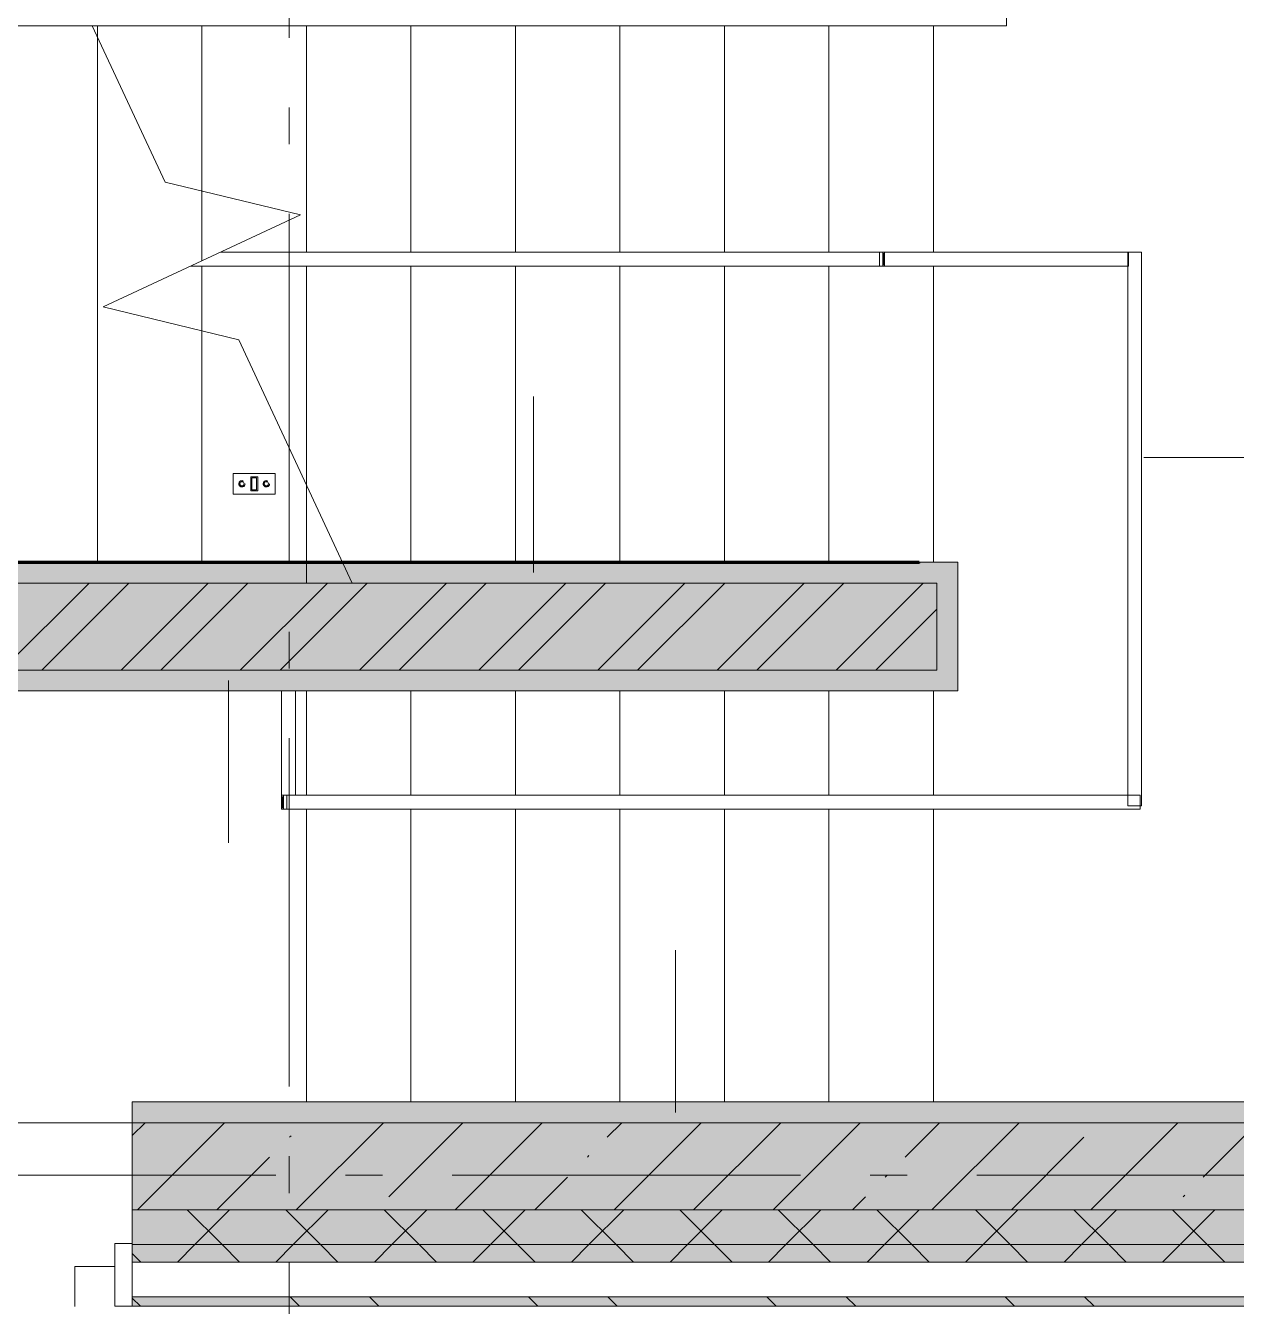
# Model space of a CAD drawing. Header units: millimetres. Extents: x -537608 to 253996, y -217170 to 186033.
# Drawn here: x -280882 to -277407, y -212277 to -208599 of the extents above; entities that cross this region are included whole.
import ezdxf

# ---------------------------------------------------------------- set-up
doc = ezdxf.new("R2010")
doc.units = ezdxf.units.MM
doc.layers.add('16) Лак 1.6м', color=160, linetype='Continuous', lineweight=90)
doc.layers.add('PDF _Геометрия', color=7, linetype='Continuous')
doc.layers.add('PDF _Сплошная заливка', color=7, linetype='Continuous', true_color=0xffffff)

msp = doc.modelspace()

# ---------------------------------------------------------------- hatches: boundary and pattern name
at = {"layer": 'PDF _Сплошная заливка', "true_color": 0x56bc34, "transparency": 33554559}
for points in [[(-278266.17, -210199.6586), (-278266.536, -210139.6601), (-282386.1719, -210139.6558), (-282386.1719, -210199.6586), (-278266.536, -210199.6586)], [(-278206.1693, -210509.6583), (-278206.1693, -210449.6554), (-282016.1715, -210449.6554), (-282016.1715, -210509.6583), (-278266.536, -210509.6583)]]:
    msp.add_hatch(color=85, dxfattribs=at).paths.add_polyline_path(points)
at = {"layer": 'PDF _Сплошная заливка', "transparency": 33554559}
msp.add_hatch(color=256, dxfattribs=at).paths.add_polyline_path([(-278266.17, -210449.6554), (-278266.536, -210199.6586), (-282326.1712, -210199.6586), (-282326.1712, -210449.6554), (-278266.536, -210449.6554)])
at = {"layer": 'PDF _Сплошная заливка', "true_color": 0x56bc34, "transparency": 33554559}
h = msp.add_hatch(color=85, dxfattribs=at)
h.paths.add_polyline_path([(-277423.2667, -211749.6569), (-277011.1696, -211749.6569), (-277011.1696, -211689.6583), (-280576.1699, -211689.6583), (-280576.1699, -211749.6569), (-279109.8053, -211749.6569)], flags=0)
h.paths.add_polyline_path([(-282076.17, -211749.6569), (-281866.1709, -211749.6569), (-281866.1709, -211689.6583), (-282076.17, -211689.6583)], flags=0)
at = {"layer": 'PDF _Сплошная заливка', "transparency": 33554559}
h = msp.add_hatch(color=256, dxfattribs=at)
h.paths.add_polyline_path([(-277423.2667, -211999.658), (-276776.1703, -211999.658), (-276776.1703, -211749.6569), (-280576.1699, -211749.6569), (-280576.1699, -211999.658), (-279109.8053, -211999.658)], flags=0)
h.paths.add_polyline_path([(-282326.1712, -211999.658), (-281866.1709, -211999.658), (-281866.1709, -211749.6569), (-282326.1712, -211749.6569)], flags=0)
h.paths.add_polyline_path([(-284126.1726, -211999.658), (-284126.1726, -211749.6569), (-284371.1724, -211753.5623), (-284371.1724, -211999.658), (-284169.4213, -211999.658)], flags=0)
h = msp.add_hatch(color=256, dxfattribs=at)
h.paths.add_polyline_path([(-264526.1645, -212099.6584), (-264426.1641, -212099.6584), (-264426.1641, -211999.658), (-273710.9031, -211999.658), (-273710.9031, -212099.6584), (-264774.2269, -212099.6584)], flags=0)
h.paths.add_polyline_path([(-275736.7281, -212099.6584), (-275410.9042, -212099.6584), (-275410.9042, -211999.658), (-280576.1699, -211999.658), (-280576.1699, -212099.6584), (-276276.1702, -212099.6584)], flags=0)
h.paths.add_polyline_path([(-284169.4213, -212099.6584), (-284126.1726, -212099.6584), (-284126.1726, -211999.658), (-284489.1716, -211999.658), (-284489.1716, -212099.6584), (-284376.1716, -212099.6584)], flags=0)
h.paths.add_polyline_path([(-282326.1712, -212099.6584), (-281866.1709, -212099.6584), (-281866.1709, -211999.658), (-282326.1712, -211999.658)], flags=0)
h = msp.add_hatch(color=256, dxfattribs=at)
h.paths.add_polyline_path([(-265617.4963, -212149.6586), (-264376.1639, -212149.6586), (-264376.1639, -212099.6584), (-273710.9031, -212099.6584), (-273710.9031, -212149.6586), (-268990.5735, -212149.6586)], flags=0)
h.paths.add_polyline_path([(-276579.9974, -212149.6586), (-275410.9042, -212149.6586), (-275410.9042, -212099.6584), (-280576.1699, -212099.6584), (-280576.1699, -212149.6586), (-277423.2667, -212149.6586)], flags=0)
h.paths.add_polyline_path([(-282326.1712, -212149.6586), (-281866.1709, -212149.6586), (-281866.1709, -212099.6584), (-282326.1712, -212099.6584)], flags=0)
h.paths.add_polyline_path([(-284169.4213, -212149.6586), (-284126.1726, -212149.6586), (-284126.1726, -212099.6584), (-284489.1716, -212099.6584), (-284489.1716, -212149.6586)], flags=0)
h = msp.add_hatch(color=256, dxfattribs=at)
h.paths.add_polyline_path([(-264249.1643, -212276.6571), (-264249.1643, -212249.6591), (-273710.9031, -212249.6591), (-273710.9031, -212276.6571), (-264774.2269, -212276.6571)], flags=0)
h.paths.add_polyline_path([(-275736.7281, -212276.6571), (-275410.9042, -212276.6571), (-275410.9042, -212249.6591), (-280576.1699, -212249.6591), (-280576.1699, -212276.6571), (-276579.9974, -212276.6571)], flags=0)
h.paths.add_polyline_path([(-281866.1709, -212276.6571), (-281866.1709, -212249.6591), (-282326.1712, -212249.6591), (-282326.1712, -212276.6571)], flags=0)
h.paths.add_polyline_path([(-284126.1726, -212276.6571), (-284126.1726, -212249.6591), (-284489.1716, -212249.6591), (-284489.1716, -212276.6571), (-284169.4213, -212276.6571)], flags=0)

# ---------------------------------------------------------------- linework, layer by layer
at = {"layer": '16) Лак 1.6м'}
msp.add_lwpolyline([(-282386.1719, -211749.6569), (-282386.1719, -210139.6558), (-278317.0031, -210139.6558), (-278317.0031, -210139.6558)], dxfattribs=at)
at = {"layer": 'PDF _Геометрия', "color": 253, "lineweight": 9, "true_color": 0xaaaaaa}
for p, q in [((-280126.17, -208633.8275), (-280126.17, -207633.8274)), ((-280481.8252, -209048.0775), (-280690.9288, -208599.6558)), ((-280676.1703, -208631.3042), (-280676.1703, -208599.6558)), ((-280676.1703, -208599.6558), (-280676.1703, -208631.3042)), ((-280376.1711, -209073.758), (-280376.1711, -208599.6558)), ((-280376.1711, -208599.6558), (-280376.1711, -209073.758)), ((-280076.1698, -209249.6544), (-280076.1698, -208599.6558)), ((-280076.1698, -208599.6558), (-280076.1698, -209249.6544)), ((-279776.1706, -209249.6544), (-279776.1706, -208599.6558)), ((-279776.1706, -208599.6558), (-279776.1706, -209249.6544)), ((-279476.1693, -209249.6544), (-279476.1693, -208599.6558)), ((-279476.1693, -208599.6558), (-279476.1693, -209249.6544)), ((-279176.1701, -209249.6544), (-279176.1701, -208599.6558)), ((-279176.1701, -208599.6558), (-279176.1701, -209249.6544)), ((-278876.1688, -209249.6544), (-278876.1688, -208599.6558)), ((-278876.1688, -208599.6558), (-278876.1688, -209249.6544)), ((-278576.1697, -209249.6544), (-278576.1697, -208599.6558)), ((-278576.1697, -208599.6558), (-278576.1697, -209249.6544)), ((-278276.1705, -208599.6558), (-278276.1705, -209249.6544)), ((-280676.1703, -210139.6558), (-280676.1703, -208631.3042)), ((-280676.1703, -208631.3042), (-280676.1703, -210139.6558)), ((-280126.17, -208939.6591), (-280126.17, -208833.8284)), ((-280092.9499, -209142.588), (-280481.8252, -209048.0775)), ((-280376.1711, -209274.6545), (-280376.1711, -209073.758)), ((-280376.1711, -209073.758), (-280376.1711, -209274.6545)), ((-280659.3924, -209406.7253), (-280092.9499, -209142.588)), ((-280126.17, -210139.6601), (-280126.17, -209139.6599)), ((-280376.1711, -209475.5553), (-280376.1711, -209289.6563)), ((-280376.1711, -209289.6563), (-280376.1711, -209475.5553)), ((-280076.1698, -209918.0091), (-280076.1698, -209289.6563)), ((-280076.1698, -209289.6563), (-280076.1698, -209918.0091)), ((-279776.1706, -210139.6558), (-279776.1706, -209289.6563)), ((-279776.1706, -209289.6563), (-279776.1706, -210139.6558)), ((-279476.1693, -210139.6558), (-279476.1693, -209289.6563)), ((-279476.1693, -209289.6563), (-279476.1693, -210139.6558)), ((-279176.1701, -210139.6558), (-279176.1701, -209289.6563)), ((-279176.1701, -209289.6563), (-279176.1701, -210139.6558)), ((-278876.1688, -210139.6558), (-278876.1688, -209289.6563)), ((-278876.1688, -209289.6563), (-278876.1688, -210139.6558)), ((-278576.1697, -210139.6558), (-278576.1697, -209289.6563)), ((-278576.1697, -209289.6563), (-278576.1697, -210139.6558)), ((-278276.1705, -209289.6563), (-278276.1705, -210139.8022)), ((-280270.5149, -209501.2315), (-280659.3924, -209406.7253)), ((-280376.1711, -210139.6558), (-280376.1711, -209475.5553)), ((-280376.1711, -209475.5553), (-280376.1711, -210139.6558)), ((-279944.8353, -210199.6586), (-280270.5149, -209501.2315)), ((-280076.1698, -210199.6586), (-280076.1698, -209918.0091)), ((-280076.1698, -209918.0091), (-280076.1698, -210199.6586)), ((-280076.1698, -210199.6586), (-279944.8353, -210199.6586)), ((-280126.17, -210445.4959), (-280126.17, -210339.661)), ((-279776.1706, -210509.6583), (-279776.1706, -210809.2203)), ((-279776.1706, -210809.2203), (-279776.1706, -210509.6583)), ((-279476.1693, -210509.6583), (-279476.1693, -210809.2203)), ((-279476.1693, -210809.2203), (-279476.1693, -210509.6583)), ((-279176.1701, -210509.6583), (-279176.1701, -210809.2203)), ((-279176.1701, -210809.2203), (-279176.1701, -210509.6583)), ((-278876.1688, -210509.6583), (-278876.1688, -210809.2203)), ((-278876.1688, -210809.2203), (-278876.1688, -210509.6583)), ((-278576.1697, -210509.6583), (-278576.1697, -210809.2203)), ((-278576.1697, -210809.2203), (-278576.1697, -210509.6583)), ((-278276.1705, -210509.6583), (-278276.1705, -210809.2203)), ((-278276.1705, -210809.2203), (-278276.1705, -210509.6583)), ((-280126.17, -211645.4969), (-280126.17, -210645.4968)), ((-279776.1706, -210849.218), (-279776.1706, -211689.6583)), ((-279776.1706, -211689.6583), (-279776.1706, -210849.218)), ((-279476.1693, -210849.218), (-279476.1693, -211689.6583)), ((-279476.1693, -211689.6583), (-279476.1693, -210849.218)), ((-279176.1701, -210849.218), (-279176.1701, -211689.6583)), ((-279176.1701, -211689.6583), (-279176.1701, -210849.218)), ((-278876.1688, -210849.218), (-278876.1688, -211689.6583)), ((-278876.1688, -211689.6583), (-278876.1688, -210849.218)), ((-278576.1697, -210849.218), (-278576.1697, -211689.6583)), ((-278576.1697, -211689.6583), (-278576.1697, -210849.218)), ((-278276.1705, -210849.218), (-278276.1705, -211689.6583)), ((-278276.1705, -211689.6583), (-278276.1705, -210849.218)), ((-280126.17, -211951.3284), (-280126.17, -211845.4935)), ((-280163.7671, -211899.6575), (-281163.7672, -211899.6575)), ((-279857.9334, -211899.6575), (-279963.7662, -211899.6575)), ((-278657.9324, -211899.6575), (-279657.9325, -211899.6575)), ((-278352.0987, -211899.6575), (-278457.9337, -211899.6575)), ((-277152.0999, -211899.6575), (-278152.1, -211899.6575)), ((-280126.17, -213151.3294), (-280126.17, -212151.3293))]:
    msp.add_line(p, q, dxfattribs=at)
at = {"layer": 'PDF _Геометрия', "lineweight": 9}
for p, q in [((-278066.1691, -208599.6558), (-278066.1691, -208559.6539)), ((-282271.1718, -208599.6558), (-278066.1691, -208599.6558)), ((-280322.5583, -209249.6544), (-278431.5277, -209249.6544)), ((-278421.6672, -209249.6544), (-278431.5277, -209249.6544)), ((-278431.5277, -209249.6544), (-278431.5277, -209289.6563)), ((-278421.6672, -209289.6563), (-278421.6672, -209249.6544)), ((-278416.5991, -209249.6544), (-278421.6672, -209249.6544)), ((-278421.6672, -209249.6544), (-278416.5991, -209249.6544)), ((-278419.5981, -209286.6551), (-278419.5981, -209252.6556)), ((-278416.5991, -209289.6563), (-278416.5991, -209249.6544)), ((-278416.5991, -209249.6544), (-277716.5981, -209249.6544)), ((-277718.5982, -210839.6589), (-277718.5982, -209249.6544)), ((-277718.5982, -209249.6544), (-277678.5985, -209249.6544)), ((-277716.5981, -209249.6544), (-277716.5981, -209289.6563)), ((-277678.5985, -209249.6544), (-277678.5985, -210839.6589)), ((-280408.3385, -209289.6563), (-278431.5277, -209289.6563)), ((-278431.5277, -209289.6563), (-278421.6672, -209289.6563)), ((-278421.6672, -209289.6563), (-278416.5991, -209289.6563)), ((-278416.5991, -209289.6563), (-278421.6672, -209289.6563)), ((-277716.5981, -209289.6563), (-278416.5991, -209289.6563)), ((-279424.4575, -210169.6551), (-279424.4575, -209664.1068)), ((-276806.1695, -209839.0559), (-277672.258, -209839.0559)), ((-280286.1712, -209944.6584), (-280286.1712, -209884.6555)), ((-280286.1712, -209884.6555), (-280166.1698, -209884.6555)), ((-280236.171, -209894.6581), (-280216.17, -209894.6581)), ((-280216.17, -209894.6581), (-280236.171, -209894.6581)), ((-280236.171, -209894.6581), (-280236.171, -209934.6557)), ((-280219.1712, -209897.655), (-280233.1697, -209897.655)), ((-280233.1697, -209897.655), (-280219.1712, -209897.655)), ((-280233.1697, -209931.6545), (-280233.1697, -209897.655)), ((-280219.1712, -209897.655), (-280219.1712, -209931.6545)), ((-280216.17, -209934.6557), (-280216.17, -209894.6581)), ((-280166.1698, -209884.6555), (-280166.1698, -209944.6584)), ((-280268.9648, -209910.1551), (-280267.5352, -209908.2907)), ((-280267.5352, -209908.2907), (-280265.6708, -209906.8611)), ((-280265.6708, -209906.8611), (-280263.5006, -209905.9612)), ((-280263.5006, -209905.9612), (-280261.1711, -209905.6554)), ((-280261.1711, -209905.6554), (-280256.6693, -209906.8611)), ((-280216.17, -209934.6557), (-280236.171, -209934.6557)), ((-280236.171, -209934.6557), (-280216.17, -209934.6557)), ((-280233.1697, -209931.6545), (-280219.1712, -209931.6545)), ((-280219.1712, -209931.6545), (-280233.1697, -209931.6545)), ((-280198.9636, -209910.1551), (-280197.534, -209908.2907)), ((-280197.534, -209908.2907), (-280195.6696, -209906.8611)), ((-280195.6696, -209906.8611), (-280193.4994, -209905.9612)), ((-280193.4994, -209905.9612), (-280191.1699, -209905.6554)), ((-280191.1699, -209905.6554), (-280186.6702, -209906.8611)), ((-280166.1698, -209944.6584), (-280286.1712, -209944.6584)), ((-278266.17, -210139.6558), (-282386.1719, -210139.6558)), ((-278206.1693, -210139.6558), (-278266.17, -210139.6558)), ((-278206.1693, -210449.6554), (-278206.1693, -210139.6558)), ((-282326.1712, -210199.6586), (-278266.17, -210199.6586)), ((-278266.17, -210199.6586), (-282326.1712, -210199.6586)), ((-280950.3362, -210449.6554), (-280700.3372, -210199.6586)), ((-280836.2877, -210449.6554), (-280586.2866, -210199.6586)), ((-280608.1886, -210449.6554), (-280358.1897, -210199.6586)), ((-280494.1402, -210449.6554), (-280244.139, -210199.6586)), ((-280266.0411, -210449.6554), (-280016.04, -210199.6586)), ((-280151.9926, -210449.6554), (-279901.9915, -210199.6586)), ((-279923.8935, -210449.6554), (-279673.8924, -210199.6586)), ((-279809.8428, -210449.6554), (-279559.8439, -210199.6586)), ((-279581.7459, -210449.6554), (-279331.7448, -210199.6586)), ((-279467.6953, -210449.6554), (-279217.6963, -210199.6586)), ((-279239.5983, -210449.6554), (-278989.5972, -210199.6586)), ((-279125.5477, -210449.6554), (-278875.5487, -210199.6586)), ((-278897.4486, -210449.6554), (-278647.4497, -210199.6586)), ((-278783.4002, -210449.6554), (-278533.399, -210199.6586)), ((-278555.3011, -210449.6554), (-278305.3021, -210199.6586)), ((-278266.17, -210449.6554), (-278266.17, -210199.6586)), ((-278441.2526, -210449.6554), (-278266.17, -210274.5728)), ((-282016.1715, -210449.6554), (-278266.17, -210449.6554)), ((-278266.17, -210449.6554), (-282016.1715, -210449.6554)), ((-278206.1693, -210509.6583), (-278206.1693, -210449.6554)), ((-280299.8317, -210479.6547), (-280299.8317, -210945.8082)), ((-282016.1715, -210509.6583), (-278206.1693, -210509.6583)), ((-280147.5618, -210509.6583), (-280147.5618, -210809.2203)), ((-280107.5621, -210509.6583), (-280107.5621, -210809.2203)), ((-280147.5618, -210849.218), (-280147.5618, -210809.2203)), ((-280147.5618, -210809.2203), (-280142.4916, -210809.2203)), ((-280144.5627, -210812.2173), (-280144.5627, -210846.221)), ((-280132.6311, -210809.2203), (-280142.4916, -210809.2203)), ((-280142.4916, -210809.2203), (-280142.4916, -210849.218)), ((-280132.6311, -210849.218), (-280132.6311, -210809.2203)), ((-280132.6311, -210809.2203), (-278032.6304, -210809.2203)), ((-278034.9405, -210809.2203), (-277682.631, -210809.2203)), ((-277682.631, -210809.2203), (-277682.631, -210849.218)), ((-280147.5618, -210849.218), (-280142.4916, -210849.218)), ((-280142.4916, -210849.218), (-280147.5618, -210849.218)), ((-280142.4916, -210849.218), (-280132.6311, -210849.218)), ((-280132.6311, -210849.218), (-278032.6304, -210849.218)), ((-277682.631, -210849.218), (-278034.9405, -210849.218)), ((-277678.5985, -210839.6589), (-277718.5982, -210839.6589)), ((-279016.8515, -211719.6576), (-279016.8515, -211253.5084)), ((-277071.1682, -211689.6583), (-280576.1699, -211689.6583)), ((-280576.1699, -211689.6583), (-280576.1699, -211749.6569)), ((-280576.1699, -211786.2312), (-280539.5976, -211749.6569)), ((-280576.1699, -211749.6569), (-277011.1696, -211749.6569)), ((-277011.1696, -211749.6569), (-280576.1699, -211749.6569)), ((-280576.1699, -211749.6569), (-280576.1699, -211999.658)), ((-280561.4996, -211999.658), (-280311.4985, -211749.6569)), ((-280105.3014, -211999.658), (-279855.3025, -211749.6569)), ((-279840.0574, -211962.5109), (-279627.2034, -211749.6569)), ((-279649.1054, -211999.658), (-279399.1043, -211749.6569)), ((-279212.7876, -211791.4371), (-279171.0052, -211749.6569)), ((-279192.9072, -211999.658), (-278942.9083, -211749.6569)), ((-278964.8081, -211999.658), (-278714.8092, -211749.6569)), ((-278736.7111, -211999.658), (-278486.7101, -211749.6569)), ((-278357.4166, -211848.4645), (-278258.6109, -211749.6569)), ((-278280.513, -211999.658), (-278030.514, -211749.6569)), ((-277824.3169, -211999.658), (-277574.3158, -211749.6569)), ((-277502.0476, -211905.4877), (-277346.2167, -211749.6569)), ((-280125.1819, -211791.4371), (-280120.4389, -211786.6963)), ((-278052.4139, -211999.658), (-277844.1951, -211791.4371)), ((-280333.4005, -211999.658), (-280182.205, -211848.4645)), ((-279269.8107, -211848.4645), (-279265.07, -211843.7195)), ((-279421.0063, -211999.658), (-279326.8361, -211905.4877)), ((-278414.4419, -211905.4877), (-278409.701, -211900.7469)), ((-278508.6121, -211999.658), (-278471.4672, -211962.5109)), ((-277559.0729, -211962.5109), (-277554.33, -211957.7701)), ((-280576.1699, -211999.658), (-276776.1703, -211999.658)), ((-276776.1703, -211999.658), (-280576.1699, -211999.658)), ((-280576.1699, -211999.658), (-280576.1699, -212099.6584)), ((-280318.6119, -212099.6584), (-280418.6123, -211999.658)), ((-280396.7297, -212099.6584), (-280296.7292, -211999.658)), ((-280035.7696, -212099.6584), (-280135.7701, -211999.658)), ((-280113.8875, -212099.6584), (-280013.887, -211999.658)), ((-279752.9273, -212099.6584), (-279852.9256, -211999.658)), ((-279831.0451, -212099.6584), (-279731.0447, -211999.658)), ((-279470.0829, -212099.6584), (-279570.0834, -211999.658)), ((-279548.2007, -212099.6584), (-279448.2024, -211999.658)), ((-279187.2406, -212099.6584), (-279287.2411, -211999.658)), ((-279265.3584, -212099.6584), (-279165.358, -211999.658)), ((-278904.3984, -212099.6584), (-279004.3988, -211999.658)), ((-278982.5162, -212099.6584), (-278882.5157, -211999.658)), ((-278621.5561, -212099.6584), (-278721.5544, -211999.658)), ((-278699.6739, -212099.6584), (-278599.6734, -211999.658)), ((-278338.7117, -212099.6584), (-278438.7121, -211999.658)), ((-278416.8295, -212099.6584), (-278316.8312, -211999.658)), ((-278055.8694, -212099.6584), (-278155.8698, -211999.658)), ((-278133.9872, -212099.6584), (-278033.9867, -211999.658)), ((-277773.0271, -212099.6584), (-277873.0276, -211999.658)), ((-277851.1449, -212099.6584), (-277751.1445, -211999.658)), ((-277490.1848, -212099.6584), (-277590.1831, -211999.658)), ((-277568.3026, -212099.6584), (-277468.3022, -211999.658)), ((-280576.1699, -212096.6572), (-280626.1701, -212096.6572)), ((-280626.1701, -212096.6572), (-280626.1701, -212276.6571)), ((-280576.1699, -212276.6571), (-280576.1699, -212096.6572)), ((-275410.9042, -212099.6584), (-280576.1699, -212099.6584)), ((-280576.1699, -212099.6584), (-280576.1699, -212149.6586)), ((-280446.7299, -212149.6586), (-280396.7297, -212099.6584)), ((-280268.6117, -212149.6586), (-280318.6119, -212099.6584)), ((-280163.8877, -212149.6586), (-280113.8875, -212099.6584)), ((-279985.7694, -212149.6586), (-280035.7696, -212099.6584)), ((-279881.0453, -212149.6586), (-279831.0451, -212099.6584)), ((-279702.9271, -212149.6586), (-279752.9273, -212099.6584)), ((-279598.201, -212149.6586), (-279548.2007, -212099.6584)), ((-279420.0827, -212149.6586), (-279470.0829, -212099.6584)), ((-279315.3586, -212149.6586), (-279265.3584, -212099.6584)), ((-279137.2404, -212149.6586), (-279187.2406, -212099.6584)), ((-279032.5164, -212149.6586), (-278982.5162, -212099.6584)), ((-278854.3982, -212149.6586), (-278904.3984, -212099.6584)), ((-278749.6741, -212149.6586), (-278699.6739, -212099.6584)), ((-278571.5558, -212149.6586), (-278621.5561, -212099.6584)), ((-278466.8297, -212149.6586), (-278416.8295, -212099.6584)), ((-278288.7115, -212149.6586), (-278338.7117, -212099.6584)), ((-278183.9874, -212149.6586), (-278133.9872, -212099.6584)), ((-278005.8691, -212149.6586), (-278055.8694, -212099.6584)), ((-277901.1451, -212149.6586), (-277851.1449, -212099.6584)), ((-277723.0269, -212149.6586), (-277773.0271, -212099.6584)), ((-277618.3029, -212149.6586), (-277568.3026, -212099.6584)), ((-277440.1846, -212149.6586), (-277490.1848, -212099.6584)), ((-280551.4539, -212149.6586), (-280576.1699, -212124.9427)), ((-280741.1702, -212277.1566), (-280741.1702, -212162.1587)), ((-280741.1702, -212162.1587), (-280626.1701, -212162.1587)), ((-280626.1701, -212162.1587), (-280741.1702, -212162.1587)), ((-280741.1702, -212162.1587), (-280741.1702, -212277.1566)), ((-275410.9042, -212149.6586), (-280576.1699, -212149.6586)), ((-280576.1699, -212149.6586), (-280576.1699, -212249.6591)), ((-275410.9042, -212249.6591), (-280576.1699, -212249.6591)), ((-280576.1699, -212249.6591), (-280576.1699, -212276.6571)), ((-280626.1701, -212276.6571), (-280576.1699, -212276.6571)), ((-280576.1699, -212276.6571), (-275410.9042, -212276.6571))]:
    msp.add_line(p, q, dxfattribs=at)
at = {"layer": 'PDF _Геометрия', "color": 9, "lineweight": 9, "true_color": 0xc0c0c0}
for p, q in [((-280076.1698, -210809.2203), (-280076.1698, -210509.6583)), ((-280076.1698, -211689.6583), (-280076.1698, -210849.218)), ((-281866.1709, -211749.6569), (-280576.1699, -211749.6569))]:
    msp.add_line(p, q, dxfattribs=at)
at = {"layer": 'PDF _Геометрия', "color": 8, "lineweight": 9, "true_color": 0x787878}
for p, q in [((-280552.356, -212276.6571), (-280576.1699, -212252.8411)), ((-280096.16, -212276.6571), (-280123.1602, -212249.6591)), ((-279868.0609, -212276.6571), (-279895.0611, -212249.6591)), ((-279411.8627, -212276.6571), (-279438.8629, -212249.6591)), ((-279183.7636, -212276.6571), (-279210.7638, -212249.6591)), ((-278727.5676, -212276.6571), (-278754.5678, -212249.6591)), ((-278499.4684, -212276.6571), (-278526.4687, -212249.6591)), ((-278043.2724, -212276.6571), (-278070.2726, -212249.6591)), ((-277815.1733, -212276.6571), (-277842.1735, -212249.6591))]:
    msp.add_line(p, q, dxfattribs=at)
at = {"layer": 'PDF _Геометрия', "lineweight": 9}
for centre, radius in [((-280261.1701, -209914.6568), 5.9993), ((-280191.1695, -209914.6552), 5.9999)]:
    msp.add_circle(centre, radius, dxfattribs=at)
for centre, radius, start, end in [((-280261.1701, -209914.6554), 9.0006, 59.9957092, 0.0041402), ((-280260.8642, -209913.5137), 8.7692, 157.4801642, 352.5234862), ((-280191.1699, -209914.6547), 8.9994, 60.0001222, 359.9997272), ((-280190.8641, -209913.5136), 8.7682, 157.4780746, 352.5218454)]:
    msp.add_arc(centre, radius, start, end, dxfattribs=at)
at = {"layer": 'PDF _Сплошная заливка', "color": 85, "lineweight": 35, "true_color": 0x56bc34, "transparency": 33554559}
msp.add_solid([(-278206.1693, -210449.6554), (-278206.1693, -210139.6558), (-278266.17, -210449.6554), (-278266.17, -210139.6558)], dxfattribs=at)

doc.saveas('drawing.dxf')
